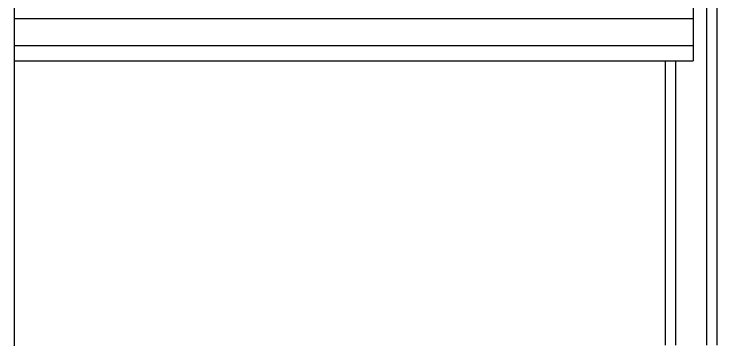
# Model space of a CAD drawing. Header units: inches. Extents: x 11 to 53.5, y 7.4 to 32.2.
# Drawn here: x 11.745 to 12.422, y 12.136 to 12.456 of the extents above; entities that cross this region are included whole.
import ezdxf

# ---------------------------------------------------------------- set-up
doc = ezdxf.new("R2010")
doc.units = ezdxf.units.IN
doc.header["$MEASUREMENT"] = 0
doc.layers.add('1', color=1, linetype='Continuous')
doc.layers.add('4', color=4, linetype='Continuous')

msp = doc.modelspace()

# ---------------------------------------------------------------- linework, layer by layer
at = {"layer": '1'}
for p, q in [((12.41173, 12.76018), (12.41173, 12.13724)), ((12.42173, 12.75964), (12.42173, 12.13724)), ((11.74481, 12.75064), (11.74481, 12.13634)), ((11.74481, 12.45199), (12.39885, 12.45199)), ((11.74481, 12.42599), (12.39885, 12.42599)), ((12.38173, 12.41122), (12.38173, 12.13724))]:
    msp.add_line(p, q, dxfattribs=at)
at = {"layer": '4'}
for p, q in [((12.39885, 12.59376), (12.39885, 12.41122)), ((11.74481, 12.41122), (12.39885, 12.41122)), ((12.37173, 12.41122), (12.37173, 12.13724))]:
    msp.add_line(p, q, dxfattribs=at)

doc.saveas('drawing.dxf')
